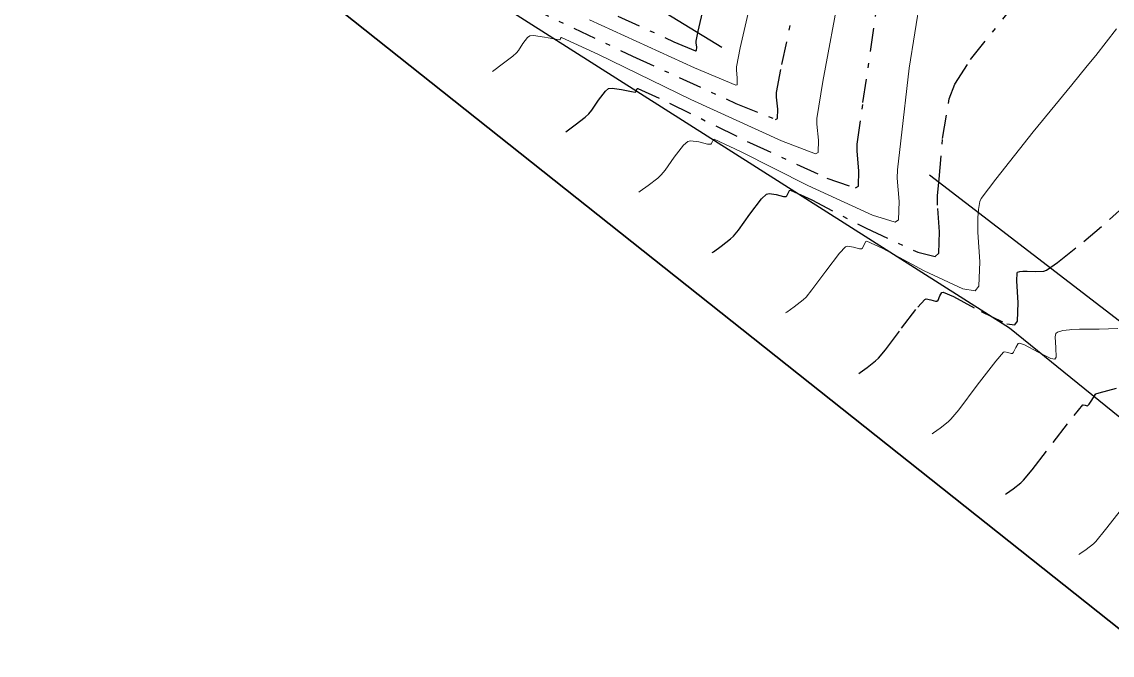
# Model space of a CAD drawing. Header units: metres. Extents: x 222509 to 223547, y 765290 to 766147.
# Drawn here: x 223319.55 to 223342.79, y 765689.06 to 765702.55 of the extents above; entities that cross this region are included whole.
import ezdxf

# ---------------------------------------------------------------- set-up
doc = ezdxf.new("R2010")
doc.units = ezdxf.units.M
doc.linetypes.add('DASHDOT', pattern=[1, 0.5, -0.25, 0, -0.25])
doc.linetypes.add('DASHED', pattern=[19.05, 12.7, -6.35])
for name, color, linetype, lineweight in [('M1506', 250, 'Continuous', 25), ('M1507', 250, 'Continuous', 20), ('M2404', 8, 'DASHED', 25)]:
    doc.layers.add(name, color=color, linetype=linetype, lineweight=lineweight)
doc.layers.add('M2602', color=8, linetype='Continuous')
doc.layers.add('pcell', color=160, linetype='Continuous')

# ---------------------------------------------------------------- blocks, each defined once
blk = doc.blocks.new('G$C915B2375')
at = {"layer": 'pcell'}
blk.add_lwpolyline([(223345.787, 765687.356), (223313.849, 765712.699)], dxfattribs=at)
blk.add_lwpolyline([(223313.849, 765712.699), (223345.787, 765687.356, 0.34316), (223323.509, 765681.159), (223320.157, 765674.035), (223319.49, 765672.568)], format="xyb", dxfattribs=at)
blk = doc.blocks.new('G$C1F174877')
at = {"layer": 'M1506', "linetype": 'DASHDOT'}
for points, elevation in [([(223340.513, 765692.487), (223340.536, 765692.503), (223340.674, 765692.601), (223340.839, 765692.729), (223340.894, 765692.782), (223341.08, 765693.008), (223341.528, 765693.587), (223341.973, 765694.164), (223342.157, 765694.387), (223342.17, 765694.392), (223342.211, 765694.382), (223342.253, 765694.37), (223342.267, 765694.373), (223342.293, 765694.401), (223342.353, 765694.487), (223342.409, 765694.58), (223342.433, 765694.616), (223342.433, 765694.617), (223342.434, 765694.619), (223342.436, 765694.621), (223342.436, 765694.621), (223342.509, 765694.642), (223342.692, 765694.696), (223342.875, 765694.742)], 546.25), ([(223337.388, 765695.06), (223337.413, 765695.077), (223337.565, 765695.185), (223337.745, 765695.325), (223337.807, 765695.384), (223337.952, 765695.56), (223338.297, 765696.021), (223338.642, 765696.47), (223338.79, 765696.633), (223338.821, 765696.644), (223338.918, 765696.624), (223339.017, 765696.597), (223339.052, 765696.599), (223339.074, 765696.621), (223339.116, 765696.708), (223339.159, 765696.784), (223339.183, 765696.791), (223339.407, 765696.696), (223339.996, 765696.376), (223340.544, 765696.113), (223340.714, 765696.091), (223340.769, 765696.169), (223340.779, 765696.565), (223340.751, 765697.032), (223340.758, 765697.199), (223340.768, 765697.213), (223340.819, 765697.229), (223340.88, 765697.235), (223340.903, 765697.237), (223340.974, 765697.238), (223341.153, 765697.229), (223341.326, 765697.237), (223341.387, 765697.259), (223341.619, 765697.42), (223342.179, 765697.865), (223342.726, 765698.335), (223342.942, 765698.528)], 545.75), ([(223334.264, 765697.632), (223334.291, 765697.651), (223334.455, 765697.769), (223334.652, 765697.922), (223334.719, 765697.985), (223334.824, 765698.112), (223335.066, 765698.452), (223335.313, 765698.774), (223335.422, 765698.879), (223335.473, 765698.893), (223335.624, 765698.868), (223335.78, 765698.828), (223335.837, 765698.826), (223335.854, 765698.839), (223335.883, 765698.901), (223335.912, 765698.957), (223335.93, 765698.961), (223336.382, 765698.753), (223337.543, 765698.149), (223338.641, 765697.641), (223339.014, 765697.55), (223339.09, 765697.621), (223339.107, 765698.075), (223339.064, 765698.64), (223339.065, 765698.848), (223339.096, 765699.195), (223339.17, 765700.066), (223339.312, 765700.909), (223339.43, 765701.221), (223339.766, 765701.746), (223340.756, 765702.979)], 545.25), ([(223331.139, 765700.205), (223331.168, 765700.225), (223331.344, 765700.354), (223331.557, 765700.52), (223331.632, 765700.586), (223331.696, 765700.664), (223331.838, 765700.877), (223331.985, 765701.071), (223332.055, 765701.125), (223332.127, 765701.138), (223332.331, 765701.108), (223332.542, 765701.061), (223332.622, 765701.052), (223332.632, 765701.059), (223332.649, 765701.095), (223332.666, 765701.129), (223332.676, 765701.131), (223333.351, 765700.818), (223335.056, 765699.977), (223336.707, 765699.219), (223337.313, 765699.01), (223337.377, 765699.047), (223337.388, 765699.373), (223337.349, 765699.791), (223337.35, 765699.944), (223337.475, 765700.829), (223337.799, 765703.028)], 544.75), ([(223330.318, 765702.885), (223332.56, 765701.819), (223334.764, 765700.811), (223335.613, 765700.469), (223335.655, 765700.486), (223335.662, 765700.685), (223335.635, 765700.945), (223335.635, 765701.04), (223335.744, 765701.636), (223336.07, 765703.125)], 544.25), ([(223332.252, 765702.67), (223333.446, 765702.125), (223333.912, 765701.929), (223333.928, 765701.934), (223333.931, 765702.006), (223333.921, 765702.101), (223333.921, 765702.136), (223333.962, 765702.352), (223334.09, 765702.894)], 543.75)]:
    blk.add_lwpolyline(points, dxfattribs=dict(at, elevation=elevation))
at = {"layer": 'M1507', "linetype": 'Continuous'}
for points, elevation in [([(223342.076, 765691.201), (223342.098, 765691.216), (223342.229, 765691.309), (223342.385, 765691.431), (223342.438, 765691.481), (223342.645, 765691.732), (223343.144, 765692.369)], 546.5), ([(223338.951, 765693.774), (223338.975, 765693.79), (223339.12, 765693.893), (223339.292, 765694.027), (223339.35, 765694.083), (223339.516, 765694.284), (223339.912, 765694.805), (223340.308, 765695.317), (223340.473, 765695.51), (223340.495, 765695.518), (223340.565, 765695.503), (223340.635, 765695.483), (223340.659, 765695.486), (223340.684, 765695.513), (223340.732, 765695.61), (223340.783, 765695.695), (223340.81, 765695.706), (223340.917, 765695.67), (223341.207, 765695.513), (223341.48, 765695.374), (223341.564, 765695.361), (223341.589, 765695.402), (223341.583, 765695.605), (223341.571, 765695.835), (223341.586, 765695.907), (223341.617, 765695.935), (223341.737, 765695.971), (223341.873, 765695.99), (223341.926, 765695.995), (223342.091, 765696.002), (223342.505, 765695.998), (223342.909, 765696.015)], 546), ([(223335.826, 765696.346), (223335.852, 765696.364), (223336.01, 765696.477), (223336.199, 765696.624), (223336.263, 765696.684), (223336.388, 765696.836), (223336.681, 765697.237), (223336.977, 765697.623), (223337.106, 765697.756), (223337.147, 765697.769), (223337.271, 765697.746), (223337.399, 765697.713), (223337.444, 765697.712), (223337.464, 765697.73), (223337.499, 765697.805), (223337.536, 765697.871), (223337.556, 765697.876), (223337.896, 765697.722), (223338.78, 765697.246), (223339.602, 765696.861), (223339.864, 765696.82), (223339.942, 765696.918), (223339.966, 765697.437), (223339.925, 765698.065), (223339.922, 765698.3), (223339.926, 765698.372), (223339.937, 765698.551), (223339.968, 765698.723), (223339.997, 765698.784), (223340.303, 765699.198), (223341.103, 765700.208), (223341.924, 765701.208), (223342.255, 765701.609), (223342.435, 765701.834), (223342.881, 765702.401)], 545.5), ([(223332.701, 765698.918), (223332.729, 765698.938), (223332.9, 765699.062), (223333.105, 765699.221), (223333.176, 765699.286), (223333.26, 765699.388), (223333.452, 765699.665), (223333.649, 765699.923), (223333.739, 765700.002), (223333.8, 765700.016), (223333.977, 765699.989), (223334.161, 765699.944), (223334.229, 765699.939), (223334.243, 765699.948), (223334.266, 765699.998), (223334.289, 765700.043), (223334.303, 765700.046), (223334.866, 765699.785), (223336.301, 765699.06), (223337.675, 765698.427), (223338.164, 765698.28), (223338.235, 765698.332), (223338.248, 765698.722), (223338.206, 765699.215), (223338.208, 765699.396), (223338.28, 765700.014), (223338.458, 765701.558), (223338.704, 765703.075)], 545), ([(223329.576, 765701.491), (223329.606, 765701.513), (223329.789, 765701.647), (223330.01, 765701.819), (223330.088, 765701.887), (223330.131, 765701.939), (223330.225, 765702.086), (223330.323, 765702.216), (223330.372, 765702.248), (223330.456, 765702.256), (223330.686, 765702.224), (223330.923, 765702.177), (223331.014, 765702.165), (223331.021, 765702.169), (223331.032, 765702.193), (223331.043, 765702.215), (223331.049, 765702.216), (223331.835, 765701.851), (223333.809, 765700.896), (223335.736, 765700.014), (223336.463, 765699.739), (223336.517, 765699.765), (223336.525, 765700.028), (223336.492, 765700.368), (223336.493, 765700.492), (223336.621, 765701.276), (223336.985, 765703.227)], 544.5), ([(223331.644, 765702.591), (223333.887, 765701.567), (223334.763, 765701.199), (223334.792, 765701.209), (223334.797, 765701.345), (223334.778, 765701.523), (223334.778, 765701.588), (223334.856, 765701.995), (223335.095, 765703.012)], 544)]:
    blk.add_lwpolyline(points, dxfattribs=dict(at, elevation=elevation))
blk = doc.blocks.new('G$CEBE070F1')
at = {"layer": 'M2404'}
blk.add_polyline3d([(223305.58, 765720.58, 541.46), (223323.64, 765708.65, 543.83), (223338.89, 765699.29, 545.96), (223346.1, 765693.75, 547.15), (223358.72, 765683.69, 548.99), (223365.14, 765678.11, 550.04), (223371.22, 765670.56, 551.23), (223378.82, 765660.54, 552.43), (223380.11, 765658.94, 552.47)], dxfattribs=at)
at = {"layer": 'M2602'}
blk.add_polyline3d([(223327.34, 765704.45, 544.7), (223340.6, 765696.03, 546.62), (223361.84, 765678.84, 550.07), (223365.93, 765674.62, 550.96), (223377.68, 765658.88, 552.67)], dxfattribs=at)

msp = doc.modelspace()

# ---------------------------------------------------------------- block references
for name in ['G$CEBE070F1', 'G$C1F174877', 'G$C915B2375']:
    msp.add_blockref(name, (0, 0))

doc.saveas('drawing.dxf')
